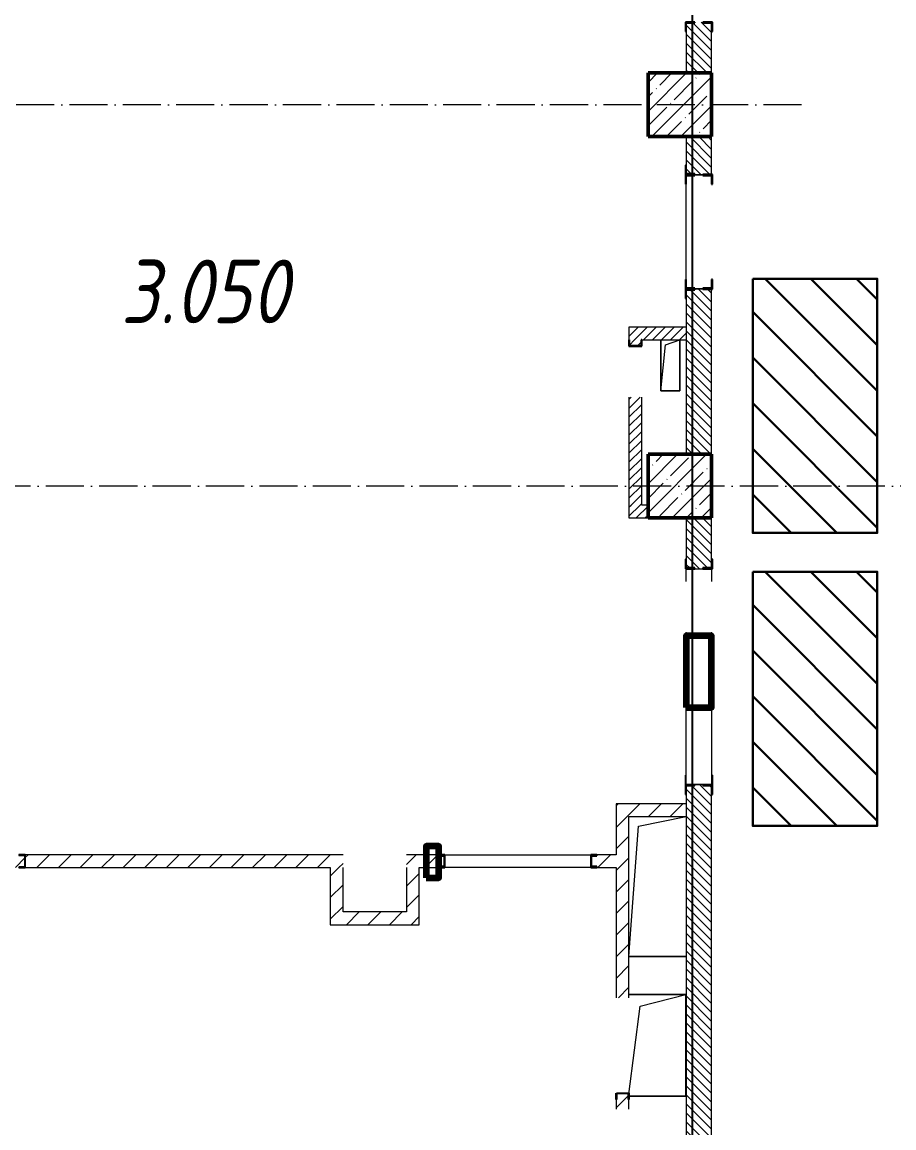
# Model space of a CAD drawing. Header units: millimetres. Extents: x -356862 to 418287, y 0 to 839748.
# Drawn here: x 142604 to 149463, y 486448 to 495147 of the extents above; entities that cross this region are included whole.
import ezdxf

# ---------------------------------------------------------------- set-up
doc = ezdxf.new("R2010")
doc.units = ezdxf.units.MM
doc.linetypes.add('50_200_ШТРИХ_1Т_ш5_п1_п1_', pattern=[700, 500, -100, 0, -100])
for name, color, linetype, lineweight in [('0) строит. леса', 20, 'Continuous', 30), ('9.7) Заделка 956 шт', 6, 'Continuous', 158), ('A-FLOR-____-OTLN', 7, 'Continuous', 9), ('A-GENM-____-MCUT', 7, 'Continuous', 25), ('A-GENM-____-OTLN', 7, 'Continuous', 9), ('A-GENM-____-OTLN-1', 7, 'Continuous', 25), ('A-WALL-____-MCUT-3', 7, 'Continuous', 9), ('A-WALL-____-PATT-1', 7, 'Continuous', 9), ('A-WALL-FNSH-MCUT-1', 7, 'Continuous', 9), ('I-WALL-____-OTLN', 7, 'Continuous', 9), ('S-COLS-____-MCUT', 7, 'Continuous', 50), ('S-COLS-____-OTLN', 7, 'Continuous', 9), ('S-GRID-____-OTLN-1', 7, '50_200_ШТРИХ_1Т_ш5_п1_п1_', 9), ('Марки помещений', 7, 'Continuous', 9)]:
    doc.layers.add(name, color=color, linetype=linetype, lineweight=lineweight)
doc.styles.add('ISOCPEUR_I_2', font='isocpeui.ttf', dxfattribs={"width": 0.85, "height": 2.3})
pattern_1 = [(45, (142429.06, 459015.94), (-84.8528, 84.8528), [])]
pattern_2 = [(135, (142429.057, 459015.94), (-35.35534, -35.35534), [])]
pattern_3 = [(45, (142429.057, 459015.94), (-35.35534, 35.35534), [])]

# ---------------------------------------------------------------- blocks, each defined once
blk = doc.blocks.new('BSC_Колонна _Прямоугольная - 500х500-V42-АР1_План отверстий 3 этажа в осях 1-64_А-ГГ')
at = {"layer": 'S-COLS-____-OTLN'}
h = blk.add_hatch(dxfattribs=at)
h.set_pattern_fill('FP_79', color=256, style=0, pattern_type=2)
h.set_pattern_definition([(45, (-5350, -32481.04), (-114.04925, 114.04925), []), (45, (-5235.95, -32481.04), (-114.04925, 114.04925), [201.613, -40.323, 3.353, -36.97])])
h.paths.add_polyline_path([(-250, -250), (250, -250), (250, 250), (-250, 250)], flags=0)
at = {"layer": 'S-COLS-____-MCUT'}
for p, q in [((250, 250), (-250, 250)), ((-250, 250), (-250, -250)), ((250, -250), (250, 250)), ((-250, -250), (250, -250))]:
    blk.add_line(p, q, dxfattribs=at)
blk = doc.blocks.new('BSC_Колонна _Прямоугольная - 500х500-V54-АР1_План отверстий 3 этажа в осях 1-64_А-ГГ')
at = {"layer": 'S-COLS-____-OTLN'}
h = blk.add_hatch(dxfattribs=at)
h.set_pattern_fill('FP_91', color=256, style=0, pattern_type=2)
h.set_pattern_definition([(45, (-5350, -35481.04), (-114.04925, 114.04925), []), (45, (-5235.95, -35481.04), (-114.04925, 114.04925), [201.613, -40.323, 3.353, -36.97])])
h.paths.add_polyline_path([(-250, -250), (250, -250), (250, 250), (-250, 250)], flags=0)
at = {"layer": 'S-COLS-____-MCUT'}
for p, q in [((250, 250), (-250, 250)), ((-250, 250), (-250, -250)), ((250, -250), (250, 250)), ((-250, -250), (250, -250))]:
    blk.add_line(p, q, dxfattribs=at)
blk = doc.blocks.new('154_Стойка_СКБ_Швеллер - СМ-2180_100-28318692-АР1_План отверстий 3 этажа в осях 1-64_А-ГГ')
at = {"layer": 'A-GENM-____-MCUT'}
for p, q in [((171, 50), (125, 50)), ((125, 50), (125, -50)), ((129.5, 42.4), (171, 42.4)), ((129.5, -42.4), (129.5, 42.4)), ((171, 42.4), (171, 50)), ((125, -50), (171, -50)), ((171, -42.4), (129.5, -42.4)), ((171, -50), (171, -42.4))]:
    blk.add_line(p, q, dxfattribs=at)
blk = doc.blocks.new('154_Фахверк_СКБ_Швеллер - Тип_100_3960-28318856-АР1_План отверстий 3 этажа в осях 1-64_А-ГГ')
at = {"layer": 'A-GENM-____-MCUT'}
for p, q in [((175, 50), (125, 50)), ((125, 50), (125, -50)), ((128, 47), (175, 47)), ((128, -47), (128, 47)), ((175, 47), (175, 50)), ((125, -50), (175, -50)), ((175, -47), (128, -47)), ((175, -50), (175, -47))]:
    blk.add_line(p, q, dxfattribs=at)
blk = doc.blocks.new('154_Стойка_СКБ_Уголок - СМ-2480_200-28447058-АР1_План отверстий 3 этажа в осях 1-64_А-ГГ')
at = {"layer": 'A-GENM-____-MCUT'}
for p, q in [((125, 156), (125, 81)), ((200, 156), (125, 156)), ((131, 81), (131, 150)), ((131, 150), (200, 150)), ((200, 150), (200, 156)), ((125, 81), (131, 81)), ((131, 19), (125, 19)), ((125, 19), (125, -56)), ((131, -50), (131, 19)), ((125, -56), (200, -56)), ((200, -50), (131, -50)), ((200, -56), (200, -50))]:
    blk.add_line(p, q, dxfattribs=at)
blk = doc.blocks.new('Стойка_Влож_Полоса боковая - Полоса-28346330-АР1_План отверстий 3 этажа в осях 1-64_А-ГГ')
at = {"layer": 'A-GENM-____-OTLN'}
for p, q in [((-5, -31), (-5, 31)), ((0, 31), (0, -31))]:
    blk.add_line(p, q, dxfattribs=at)
blk = doc.blocks.new('Стойка_Влож_Уголок - Уголок-28346305-АР1_План отверстий 3 этажа в осях 1-64_А-ГГ')
at = {"layer": 'A-GENM-____-MCUT'}
for p, q in [((75, 75), (0, 75)), ((0, 0), (6, 0)), ((6, 69), (75, 69)), ((6, 0), (6, 69)), ((75, 69), (75, 75))]:
    blk.add_line(p, q, dxfattribs=at)
blk = doc.blocks.new('Стойка_Влож_Уголок - Уголок-28346304-АР1_План отверстий 3 этажа в осях 1-64_А-ГГ')
at = {"layer": 'A-GENM-____-MCUT'}
for p, q in [((6, 0), (0, 0)), ((6, -69), (6, 0)), ((0, -75), (75, -75)), ((75, -69), (6, -69)), ((75, -75), (75, -69))]:
    blk.add_line(p, q, dxfattribs=at)
blk = doc.blocks.new('154_Стойка_СКБ_Уголок - СМ-2480_200-28346303-АР1_План отверстий 3 этажа в осях 1-64_А-ГГ')
at = {"layer": 'A-GENM-____-MCUT'}
for p, q in [((125, 156), (125, 81)), ((200, 156), (125, 156)), ((131, 81), (131, 150)), ((131, 150), (200, 150)), ((200, 150), (200, 156)), ((125, 81), (131, 81)), ((131, 19), (125, 19)), ((125, 19), (125, -56)), ((131, -50), (131, 19)), ((125, -56), (200, -56)), ((200, -50), (131, -50)), ((200, -56), (200, -50))]:
    blk.add_line(p, q, dxfattribs=at)
blk = doc.blocks.new('Стойка_Влож_Полоса боковая - Полоса-28213942-АР1_План отверстий 3 этажа в осях 1-64_А-ГГ')
at = {"layer": 'A-GENM-____-OTLN'}
for p, q in [((-5, 60), (0, 60)), ((-5, -60), (-5, 60)), ((0, 31), (0, -31)), ((0, -60), (-5, -60))]:
    blk.add_line(p, q, dxfattribs=at)
blk = doc.blocks.new('Стойка_Влож_Уголок_Опорный - Уголок-28213941-АР1_План отверстий 3 этажа в осях 1-64_А-ГГ')
at = {"layer": 'A-GENM-____-OTLN'}
for p, q in [((-212, -6), (-212, 0)), ((0, 0), (0, -6)), ((-212, -75), (-212, -6)), ((-212, -6), (-206, -6)), ((-212, -75), (-206, -75)), ((-6, -6), (0, -6)), ((-6, -75), (0, -75)), ((0, -6), (0, -75))]:
    blk.add_line(p, q, dxfattribs=at)
blk = doc.blocks.new('Фахверк_СКБ_Уголок - 200_3960-28268576-АР1_План отверстий 3 этажа в осях 1-64_А-ГГ')
at = {"layer": 'A-GENM-____-MCUT'}
for p, q in [((200, 156), (125, 156)), ((125, 156), (125, 81)), ((131, 81), (131, 150)), ((131, 150), (200, 150)), ((200, 150), (200, 156)), ((125, 81), (131, 81)), ((131, 19), (125, 19)), ((125, 19), (125, -56)), ((131, -50), (131, 19)), ((125, -56), (200, -56)), ((200, -50), (131, -50)), ((200, -56), (200, -50))]:
    blk.add_line(p, q, dxfattribs=at)
blk = doc.blocks.new('154_Фахверк_СКБ_Швеллер - Тип_100_3960-V166-АР1_План отверстий 3 этажа в осях 1-64_А-ГГ')
at = {"layer": 'A-GENM-____-MCUT'}
for p, q in [((125, 50), (175, 50)), ((128, 47), (128, -47)), ((175, 47), (128, 47)), ((175, 50), (175, 47)), ((175, -50), (125, -50)), ((128, -47), (175, -47)), ((175, -47), (175, -50))]:
    blk.add_line(p, q, dxfattribs=at)
blk = doc.blocks.new('154_Фахверк_СКБ_Швеллер - Тип_100_3960_зеркало-29769493-АР1_План отверстий 3 этажа в осях 1-64_А-ГГ')
at = {"layer": 'A-GENM-____-MCUT'}
for p, q in [((175, 50), (125, 50)), ((125, 50), (125, -50)), ((128, 47), (175, 47)), ((128, -47), (128, 47)), ((175, 47), (175, 50)), ((125, -50), (175, -50)), ((175, -47), (128, -47)), ((175, -50), (175, -47))]:
    blk.add_line(p, q, dxfattribs=at)
blk = doc.blocks.new('AR_Отверстие прямоугольное _в плите_ - AR_Отверстие прямоугольное _в плите_-30459278-АР1_План отверстий 3 этажа в осях 1-64_А-ГГ')
at = {"layer": 'A-GENM-____-OTLN'}
for p, q in [((-75, 200), (-75, -200)), ((-37.5, 162.5), (75, 200)), ((75, -200), (75, 200)), ((-75, -200), (-37.5, 162.5)), ((-75, -200), (75, -200))]:
    blk.add_line(p, q, dxfattribs=at)
blk = doc.blocks.new('AR_Отверстие прямоугольное _в плите_ - AR_Отверстие прямоугольное _в плите_-30552862-АР1_План отверстий 3 этажа в осях 1-64_А-ГГ')
at = {"layer": 'A-GENM-____-OTLN'}
for p, q in [((225, 400), (-222.7, 400)), ((-135, 310), (225, 400)), ((225, -400), (225, 400)), ((-222.7, -382), (-135, 310)), ((-222.7, -400), (225, -400))]:
    blk.add_line(p, q, dxfattribs=at)
blk = doc.blocks.new('AR_Отверстие прямоугольное _в плите_ - AR_Отверстие прямоугольное _в плите_-30552917-АР1_План отверстий 3 этажа в осях 1-64_А-ГГ')
at = {"layer": 'A-GENM-____-OTLN'}
for p, q in [((-150, 475), (225, 550)), ((-225, -550), (-150, 475)), ((-225, -550), (225, -550))]:
    blk.add_line(p, q, dxfattribs=at)

msp = doc.modelspace()

# ---------------------------------------------------------------- hatches: boundary and pattern name
at = {"layer": '0) строит. леса'}
h = msp.add_hatch(dxfattribs=at)
h.set_pattern_fill('ANSI31', color=256, scale=80, angle=-90)
h.set_pattern_definition([(315, (294370.77, 492688.5), (179.60512, 179.60512), [])])
h.paths.add_polyline_path([(148352.2731, 493128.7338), (148352.2731, 491128.7338), (149332.2731, 491128.7338), (149332.2731, 493128.7338)])
h = msp.add_hatch(dxfattribs=at)
h.set_pattern_fill('ANSI31', color=256, scale=80, angle=-90)
h.set_pattern_definition([(315, (294370.77, 490383.6), (179.60512, 179.60512), [])])
h.paths.add_polyline_path([(148352.2731, 490823.8287), (148352.2731, 488823.8287), (149332.2731, 488823.8287), (149332.2731, 490823.8287)])
at = {"layer": 'A-WALL-____-PATT-1'}
h = msp.add_hatch(dxfattribs=at)
h.set_pattern_fill('FP_6', color=256, style=0, pattern_type=2)
h.set_pattern_definition(pattern_2)
h.paths.add_polyline_path([(147989.0567, 494746.983), (148029.0567, 494746.983), (148029.0567, 495140.983), (147960.0567, 495140.983), (147960.0567, 495146.983), (147898.0567, 495146.983), (147898.0567, 495140.983), (147829.0567, 495140.983), (147829.0567, 494746.983), (147869.0567, 494746.983)], flags=0)
h.paths.add_polyline_path([(147898.0567, 496946.983), (147960.0567, 496946.983), (147960.0567, 496952.983), (148029.0567, 496952.983), (148029.0567, 497246.983), (147829.0567, 497246.983), (147829.0567, 496952.983), (147898.0567, 496952.983)], flags=0)
h = msp.add_hatch(dxfattribs=at)
h.set_pattern_fill('FP_6', color=256, style=0, pattern_type=2)
h.set_pattern_definition(pattern_2)
h.paths.add_polyline_path([(148029.0567, 491746.983), (148029.0567, 493046.983), (147829.0567, 493046.983), (147829.0567, 491746.983)], flags=0)
h.paths.add_polyline_path([(147869.0567, 493946.983), (148029.0567, 493946.983), (148029.0567, 494246.983), (147829.0567, 494246.983), (147829.0567, 493946.983)], flags=0)
h = msp.add_hatch(dxfattribs=at)
h.set_pattern_fill('FP_5', color=256, style=0, pattern_type=2)
h.set_pattern_definition(pattern_3)
h.paths.add_polyline_path([(147829.0567, 492646.983), (147829.0567, 492746.983), (147379.0567, 492746.983), (147379.0567, 492646.983), (147717.7727, 492646.983)], flags=0)
h = msp.add_hatch(dxfattribs=at)
h.set_pattern_fill('FP_5', color=256, style=0, pattern_type=2)
h.set_pattern_definition(pattern_3)
h.paths.add_polyline_path([(147379.0567, 491346.983), (147479.0567, 491346.983), (147479.0567, 492196.983), (147379.0567, 492196.983)], flags=0)
h.paths.add_polyline_path([(147476.0567, 492599.983), (147476.0567, 492646.983), (147382.0567, 492646.983), (147382.0567, 492599.983)], flags=0)
h = msp.add_hatch(dxfattribs=at)
h.set_pattern_fill('FP_5', color=256, style=0, pattern_type=2)
h.set_pattern_definition(pattern_3)
h.paths.add_polyline_path([(147379.0567, 491246.983), (147529.0567, 491246.983), (147529.0567, 491346.983), (147379.0567, 491346.983)], flags=0)
h = msp.add_hatch(dxfattribs=at)
h.set_pattern_fill('FP_6', color=256, style=0, pattern_type=2)
h.set_pattern_definition(pattern_2)
h.paths.add_polyline_path([(148029.0567, 485746.983), (148029.0567, 489140.983), (147960.0567, 489140.983), (147960.0567, 489146.983), (147898.0567, 489146.983), (147898.0567, 489140.983), (147829.0567, 489140.983), (147829.0567, 485746.983)], flags=0)
h.paths.add_polyline_path([(147960.0567, 490846.983), (147960.0567, 490852.983), (148029.0567, 490852.983), (148029.0567, 491246.983), (147829.0567, 491246.983), (147829.0567, 490852.983), (147898.0567, 490852.983), (147898.0567, 490846.983)], flags=0)
h = msp.add_hatch(dxfattribs=at)
h.set_pattern_fill('FP_4', color=256, style=0, pattern_type=2)
h.set_pattern_definition(pattern_1)
h.paths.add_polyline_path([(147829.0567, 488896.983), (147829.0567, 488996.983), (147279.0567, 488996.983), (147279.0567, 488896.983), (147717.7727, 488896.983)], flags=0)
h = msp.add_hatch(dxfattribs=at)
h.set_pattern_fill('FP_4', color=256, style=0, pattern_type=2)
h.set_pattern_definition(pattern_1)
h.paths.add_polyline_path([(147279.0567, 484996.983), (147379.0567, 484996.983), (147379.0567, 486246.983), (147279.0567, 486246.983)], flags=0)
h.paths.add_polyline_path([(147282.0567, 486596.983), (147379.0567, 486596.983), (147379.0567, 486671.983), (147376.0567, 486671.983), (147376.0567, 486718.983), (147282.0567, 486718.983), (147281.9553, 486671.983), (147279.0567, 486671.983), (147279.0567, 486596.983)], flags=0)
h.paths.add_polyline_path([(147379.0567, 487471.983), (147379.0567, 488896.983), (147279.0567, 488896.983), (147279.0567, 487471.983)], flags=0)
h = msp.add_hatch(dxfattribs=at)
h.set_pattern_fill('FP_4', color=256, style=0, pattern_type=2)
h.set_pattern_definition(pattern_1)
h.paths.add_polyline_path([(147279.0567, 488496.983), (147279.0567, 488596.983), (147125.0567, 488596.983), (147125.0567, 488589.383), (147083.5567, 488589.383), (147083.5567, 488504.583), (147125.0567, 488504.583), (147125.0567, 488496.983), (147138.2673, 488496.983)], flags=0)
h.paths.add_polyline_path([(145883.0567, 488496.983), (145883.0567, 488504.583), (145924.5567, 488504.583), (145924.5567, 488589.383), (145883.0567, 488589.383), (145883.0567, 488596.983), (145629.0567, 488596.983), (145629.0567, 488496.983), (145729.0567, 488496.983)], flags=0)
h.paths.add_polyline_path([(145129.0567, 488496.983), (145129.0567, 488596.983), (142629.0567, 488596.983), (142629.0567, 488496.983), (145029.0567, 488496.983)], flags=0)
h.paths.add_polyline_path([(142579.0567, 488496.983), (142579.0567, 488499.983), (142626.0567, 488499.983), (142626.0567, 488593.983), (142579.0567, 488593.983), (142579.0567, 488596.983), (140229.0567, 488596.983), (140229.0567, 488496.983), (142415.3798, 488496.983)], flags=0)
h = msp.add_hatch(dxfattribs=at)
h.set_pattern_fill('FP_4', color=256, style=0, pattern_type=2)
h.set_pattern_definition(pattern_1)
h.paths.add_polyline_path([(145129.0567, 488046.983), (145129.0567, 488496.983), (145029.0567, 488496.983), (145029.0567, 488046.983)], flags=0)
h = msp.add_hatch(dxfattribs=at)
h.set_pattern_fill('FP_4', color=256, style=0, pattern_type=2)
h.set_pattern_definition(pattern_1)
h.paths.add_polyline_path([(145729.0567, 488046.983), (145729.0567, 488496.983), (145629.0567, 488496.983), (145629.0567, 488046.983)], flags=0)
h = msp.add_hatch(dxfattribs=at)
h.set_pattern_fill('FP_4', color=256, style=0, pattern_type=2)
h.set_pattern_definition(pattern_1)
h.paths.add_polyline_path([(145629.0567, 488046.983), (145629.0567, 488146.983), (145129.0567, 488146.983), (145129.0567, 488046.983)], flags=0)

# ---------------------------------------------------------------- linework, layer by layer
at = {"color": 251, "ltscale": 0.6, "true_color": 0x636466}
msp.add_line((147879.0567, 454533.3346), (147879.0567, 508896.9006), dxfattribs=at)
at = {"layer": '0) строит. леса'}
for points in [[(148352.2731, 493128.7338), (148352.2731, 491128.7338), (149332.2731, 491128.7338), (149332.2731, 493128.7338)], [(148352.2731, 490823.8287), (148352.2731, 488823.8287), (149332.2731, 488823.8287), (149332.2731, 490823.8287)]]:
    msp.add_lwpolyline(points, close=True, dxfattribs=at)
at = {"layer": '9.7) Заделка 956 шт'}
for points in [[(147829.0567, 489756.1542), (148029.0567, 489756.1542), (148029.0567, 490320.2838), (147829.0567, 490320.2838)], [(145783.9018, 488414.797), (145883.9018, 488414.797), (145883.9018, 488664.797), (145783.9018, 488664.797)]]:
    msp.add_lwpolyline(points, close=True, dxfattribs=at)
at = {"layer": 'A-FLOR-____-OTLN'}
for p, q in [((147629.0567, 492246.983), (147629.0567, 492646.983)), ((147779.0567, 492646.983), (147779.0567, 492246.983)), ((147779.0567, 492246.983), (147629.0567, 492246.983)), ((147829.0567, 487796.983), (147379.0567, 487796.983)), ((147379.0567, 487496.983), (147826.7793, 487496.983)), ((147826.7793, 487496.983), (147826.7793, 486696.983)), ((147826.7793, 486696.983), (147379.0567, 486696.983))]:
    msp.add_line(p, q, dxfattribs=at)
at = {"layer": 'A-WALL-____-MCUT-3'}
for p, q in [((147829.0567, 495071.983), (147829.0567, 494746.983)), ((148029.0567, 494746.983), (148029.0567, 495071.983)), ((147829.0567, 494246.983), (147829.0567, 493946.983)), ((148029.0567, 493946.983), (148029.0567, 494246.983)), ((147829.0567, 493046.983), (147829.0567, 491746.983)), ((148029.0567, 491746.983), (148029.0567, 493046.983)), ((147829.0567, 491246.983), (147829.0567, 490921.983)), ((148029.0567, 490921.983), (148029.0567, 491246.983)), ((147898.0567, 490846.983), (147960.0567, 490846.983)), ((147829.0567, 489071.983), (147829.0567, 485746.983)), ((148029.0567, 485746.983), (148029.0567, 489071.983))]:
    msp.add_line(p, q, dxfattribs=at)
at = {"layer": 'A-WALL-FNSH-MCUT-1'}
for p, q in [((147829.0567, 492746.983), (147379.0567, 492746.983)), ((147379.0567, 492746.983), (147379.0567, 492646.983)), ((147479.0567, 492646.983), (147829.0567, 492646.983)), ((147379.0567, 492196.983), (147379.0567, 491246.983)), ((147479.0567, 491346.983), (147479.0567, 492196.983)), ((147529.0567, 491346.983), (147479.0567, 491346.983)), ((147379.0567, 491246.983), (147529.0567, 491246.983)), ((147279.0567, 488996.983), (147279.0567, 488596.983)), ((147829.0567, 488996.983), (147279.0567, 488996.983)), ((147379.0567, 487471.983), (147379.0567, 488896.983)), ((147379.0567, 488896.983), (147829.0567, 488896.983)), ((145129.0567, 488596.983), (142629.0567, 488596.983)), ((145883.0567, 488596.983), (145629.0567, 488596.983)), ((147279.0567, 488596.983), (147125.0567, 488596.983)), ((142629.0567, 488496.983), (145029.0567, 488496.983)), ((145029.0567, 488496.983), (145029.0567, 488046.983)), ((145129.0567, 488146.983), (145129.0567, 488496.983)), ((145629.0567, 488496.983), (145629.0567, 488146.983)), ((145729.0567, 488496.983), (145883.0567, 488496.983)), ((145729.0567, 488046.983), (145729.0567, 488496.983)), ((147125.0567, 488496.983), (147279.0567, 488496.983)), ((147279.0567, 488496.983), (147279.0567, 487471.983)), ((145629.0567, 488146.983), (145129.0567, 488146.983)), ((145029.0567, 488046.983), (145729.0567, 488046.983)), ((147279.0567, 486671.983), (147279.0567, 486596.983)), ((147379.0567, 486596.983), (147379.0567, 486671.983))]:
    msp.add_line(p, q, dxfattribs=at)
at = {"layer": 'I-WALL-____-OTLN'}
for p, q in [((147829.0567, 493121.983), (147829.0567, 493871.983)), ((147829.0567, 490746.983), (147829.0567, 490846.983)), ((148029.0567, 490846.983), (148029.0567, 490746.983)), ((147829.0567, 489146.983), (147829.0567, 490346.983)), ((148029.0567, 490346.983), (148029.0567, 489146.983)), ((145929.0567, 488596.983), (147079.0567, 488596.983)), ((147079.0567, 488496.983), (145929.0567, 488496.983))]:
    msp.add_line(p, q, dxfattribs=at)
at = {"layer": 'S-GRID-____-OTLN-1', "color": 251, "ltscale": 0.6, "true_color": 0x636466}
for p, q in [((148737.5426, 494496.983), (137760.2865, 494496.983)), ((169136.7959, 491496.983), (137760.2865, 491496.983))]:
    msp.add_line(p, q, dxfattribs=at)

# ---------------------------------------------------------------- block references
at = {"layer": 'A-GENM-____-OTLN'}
for name, p, rotation in [('Стойка_Влож_Уголок - Уголок-28346305-АР1_План отверстий 3 этажа в осях 1-64_А-ГГ', (147898.0567, 493946.983), 89.99999999999991), ('Стойка_Влож_Полоса боковая - Полоса-28346330-АР1_План отверстий 3 этажа в осях 1-64_А-ГГ', (147929.0567, 493946.983), 89.99999999999991), ('Стойка_Влож_Уголок - Уголок-28346304-АР1_План отверстий 3 этажа в осях 1-64_А-ГГ', (147898.0567, 493046.983), 270.0000000000002), ('Стойка_Влож_Полоса боковая - Полоса-28346330-АР1_План отверстий 3 этажа в осях 1-64_А-ГГ', (147929.0567, 493046.983), 269.9999999999999), ('Стойка_Влож_Уголок_Опорный - Уголок-28213941-АР1_План отверстий 3 этажа в осях 1-64_А-ГГ', (147823.0567, 489146.983), 180), ('Стойка_Влож_Полоса боковая - Полоса-28213942-АР1_План отверстий 3 этажа в осях 1-64_А-ГГ', (147929.0567, 489146.983), 269.9999999999999)]:
    msp.add_blockref(name, p, dxfattribs=dict(at, rotation=rotation))
for name, p in [('AR_Отверстие прямоугольное _в плите_ - AR_Отверстие прямоугольное _в плите_-30459278-АР1_План отверстий 3 этажа в осях 1-64_А-ГГ', (147704.0567, 492446.983)), ('AR_Отверстие прямоугольное _в плите_ - AR_Отверстие прямоугольное _в плите_-30552917-АР1_План отверстий 3 этажа в осях 1-64_А-ГГ', (147604.0567, 488346.983)), ('AR_Отверстие прямоугольное _в плите_ - AR_Отверстие прямоугольное _в плите_-30552862-АР1_План отверстий 3 этажа в осях 1-64_А-ГГ', (147601.7793, 487096.983))]:
    msp.add_blockref(name, p, dxfattribs=at)
at = {"layer": 'A-GENM-____-OTLN-1'}
for name, p, rotation in [('154_Стойка_СКБ_Уголок - СМ-2480_200-28346303-АР1_План отверстий 3 этажа в осях 1-64_А-ГГ', (147879.0567, 495271.983), 269.9999999999999), ('154_Стойка_СКБ_Уголок - СМ-2480_200-28447058-АР1_План отверстий 3 этажа в осях 1-64_А-ГГ', (147879.0567, 494071.983), 269.9999999999999), ('154_Стойка_СКБ_Уголок - СМ-2480_200-28447058-АР1_План отверстий 3 этажа в осях 1-64_А-ГГ', (147979.0567, 492921.983), 89.99999999999991), ('154_Фахверк_СКБ_Швеллер - Тип_100_3960_зеркало-29769493-АР1_План отверстий 3 этажа в осях 1-64_А-ГГ', (147429.0567, 492471.983), 89.99999999999993), ('Фахверк_СКБ_Уголок - 200_3960-28268576-АР1_План отверстий 3 этажа в осях 1-64_А-ГГ', (147979.0567, 490721.983), 89.99999999999991), ('154_Стойка_СКБ_Уголок - СМ-2480_200-28346303-АР1_План отверстий 3 этажа в осях 1-64_А-ГГ', (147879.0567, 489271.983), 269.9999999999999), ('154_Фахверк_СКБ_Швеллер - Тип_100_3960-28318856-АР1_План отверстий 3 этажа в осях 1-64_А-ГГ', (142754.0567, 488546.983), 180), ('154_Стойка_СКБ_Швеллер - СМ-2180_100-28318692-АР1_План отверстий 3 этажа в осях 1-64_А-ГГ', (146054.0567, 488546.983), 180), ('154_Фахверк_СКБ_Швеллер - Тип_100_3960-V166-АР1_План отверстий 3 этажа в осях 1-64_А-ГГ', (147329.0567, 486846.983), 269.9999999999999)]:
    msp.add_blockref(name, p, dxfattribs=dict(at, rotation=rotation))
msp.add_blockref('154_Стойка_СКБ_Швеллер - СМ-2180_100-28318692-АР1_План отверстий 3 этажа в осях 1-64_А-ГГ', (146954.0567, 488546.983), dxfattribs=at)
at = {"layer": 'S-COLS-____-OTLN'}
for name, p in [('BSC_Колонна _Прямоугольная - 500х500-V54-АР1_План отверстий 3 этажа в осях 1-64_А-ГГ', (147779.0567, 494496.983)), ('BSC_Колонна _Прямоугольная - 500х500-V42-АР1_План отверстий 3 этажа в осях 1-64_А-ГГ', (147779.0567, 491496.983))]:
    msp.add_blockref(name, p, dxfattribs=at)

# ---------------------------------------------------------------- texts
at = {"layer": 'Марки помещений', "insert": (143380.2852, 493278.4096), "char_height": 500, "width": 785.65375, "attachment_point": 1, "style": 'ISOCPEUR_I_2'}
msp.add_mtext('3.050', dxfattribs=at)

doc.saveas('drawing.dxf')
